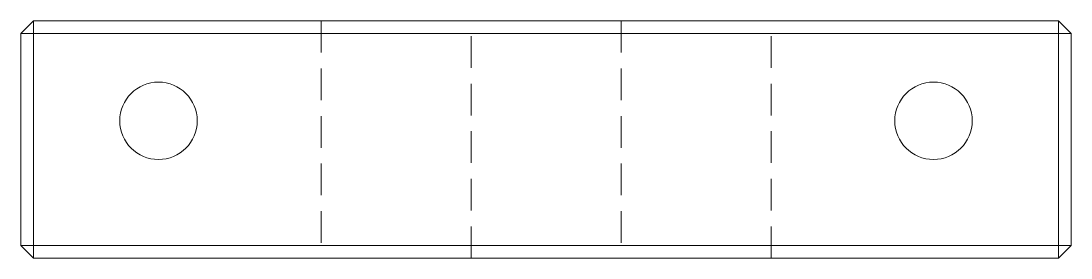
# Paper-space layout '_Front' of a CAD drawing. Header units: millimetres. Extents: x -21 to 21, y -4.8 to 4.8.
import ezdxf

# ---------------------------------------------------------------- set-up
doc = ezdxf.new("R2010")
doc.units = ezdxf.units.MM
doc.linetypes.add('HIDDEN', pattern=[1.905, 1.27, -0.635])

psp = doc.layouts.new('_Front')

# ---------------------------------------------------------------- linework, layer by layer
at = {"color": 7, "linetype": 'Continuous', "lineweight": 15}
for p, q in [((-20.5, 4.75), (-21, 4.25)), ((-20.5, 4.75), (-20.5, -4.75)), ((-20.5, 4.75), (20.5, 4.75)), ((20.5, -4.75), (20.5, 4.75)), ((20.5, 4.75), (21, 4.25)), ((-21, -4.25), (-21, 4.25)), ((21, 4.25), (-21, 4.25)), ((21, 4.25), (21, -4.25)), ((-21, -4.25), (-20.5, -4.75)), ((-21, -4.25), (21, -4.25)), ((20.5, -4.75), (21, -4.25)), ((20.5, -4.75), (-20.5, -4.75))]:
    psp.add_line(p, q, dxfattribs=at)
at = {"color": 7, "linetype": 'HIDDEN', "lineweight": 0}
for p, q in [((-9, 4.75), (-9, -4.75)), ((-3, -4.75), (-3, 4.75)), ((3, 4.75), (3, -4.75)), ((9, -4.75), (9, 4.75))]:
    psp.add_line(p, q, dxfattribs=at)
at = {"color": 7, "linetype": 'Continuous', "lineweight": 15}
for centre in [(-15.5, 0.75), (15.5, 0.75)]:
    psp.add_circle(centre, 1.55, dxfattribs=at)

doc.saveas('drawing.dxf')
